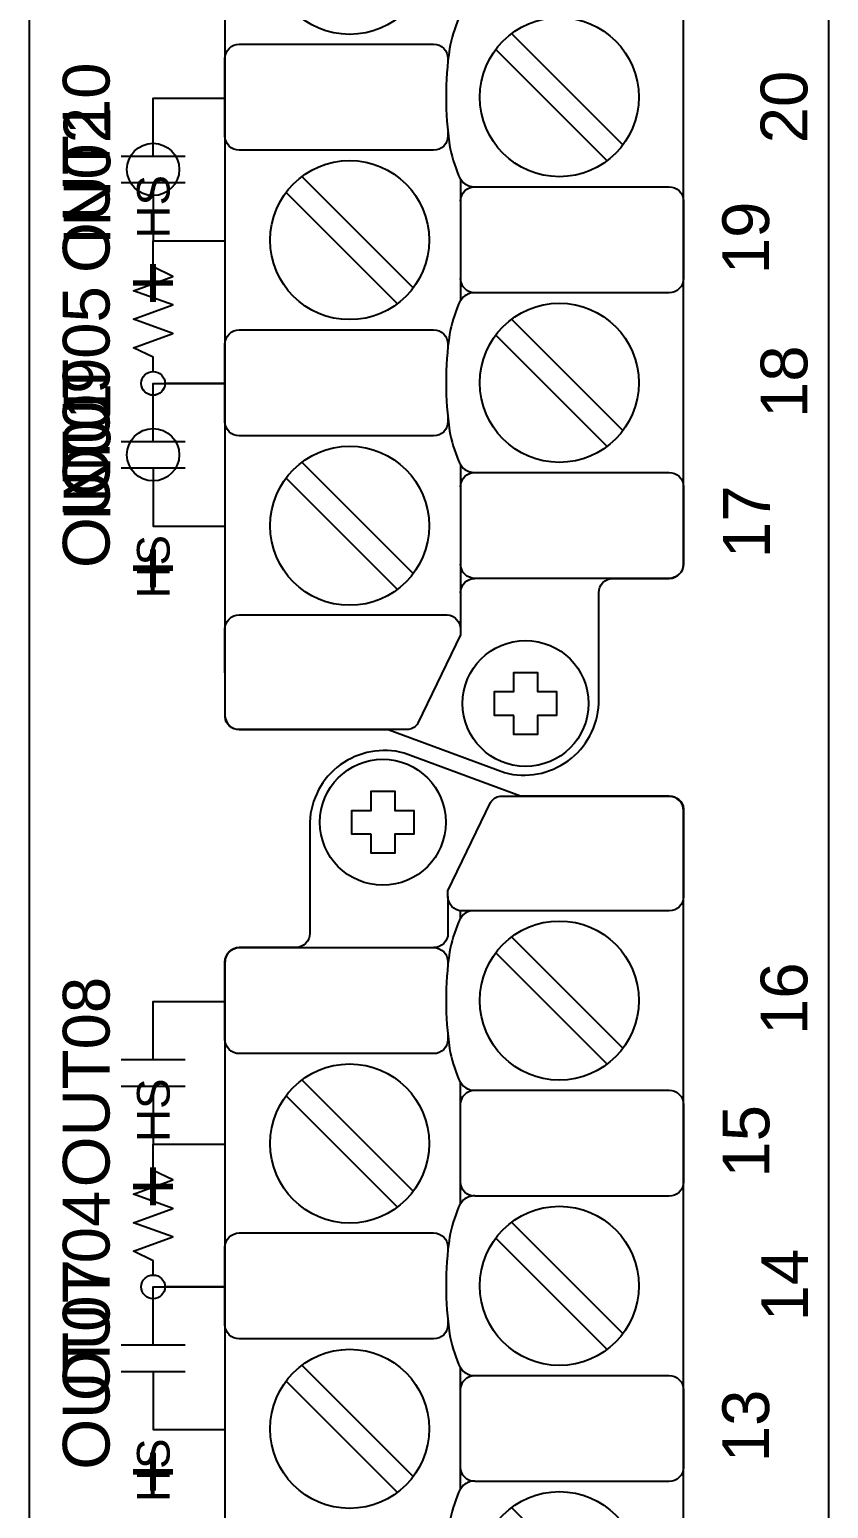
# Model space of a CAD drawing. Extents: x 1 to 47, y 1 to 34.6.
# Drawn here: x 35.169 to 36.849, y 7.632 to 10.742 of the extents above; entities that cross this region are included whole.
import ezdxf

# ---------------------------------------------------------------- set-up
doc = ezdxf.new("R2010")
doc.units = 0
doc.header["$MEASUREMENT"] = 0
for name, color, linetype in [('10_0______DWG_', 7, 'CONTINUOUS'), ('8_1__2___8__OPTOISOLATED_I', 7, 'CONTINUOUS'), ('8_2__7___8__OPTOISOLATED_I', 7, 'CONTINUOUS'), ('8_3__C___18__COMMON____6__', 7, 'CONTINUOUS'), ('8_4__D___18__COMMON____6__', 7, 'CONTINUOUS'), ('8_5__E___8__OPTOISOLATED_I', 7, 'CONTINUOUS'), ('8_6__4___18__COMMON____6__', 7, 'CONTINUOUS'), ('8_7__8___8__OPTOISOLATED_I', 7, 'CONTINUOUS')]:
    doc.layers.add(name, color=color, linetype=linetype)
doc.styles.add('ARIAL', font='arial.ttf')

msp = doc.modelspace()

# ---------------------------------------------------------------- linework, layer by layer
at = {"layer": '10_0______DWG_'}
for points in [[(35.169, 3.6192), (35.169, 20.2795, -0.468367), (35.229, 20.3295), (36.7989, 20.3295, -0.414132), (36.849, 20.2795), (36.849, 3.6192, -0.414214), (36.7989, 3.5692), (35.219, 3.5692, -0.414287)], [(36.3961, 9.588), (36.5141, 9.588, 0.414213), (36.5441, 9.618), (36.5442, 14.5998, 0.414214), (36.5142, 14.6298), (36.2011, 14.6298), (35.9564, 14.7207, 0.480048), (35.7582, 14.5757), (35.7582, 14.3415, -0.414214), (35.7282, 14.3115), (35.61, 14.3115, 0.414212), (35.58, 14.2815), (35.5799, 14.2815), (35.5799, 9.3004, 0.414215), (35.6099, 9.2704), (35.9228, 9.2705), (36.1676, 9.1796, 0.47859), (36.3661, 9.3246), (36.3661, 9.558, -0.414214)], [(36.3961, 4.088), (36.5141, 4.088, 0.414213), (36.5441, 4.118), (36.5442, 9.0998, 0.414214), (36.5142, 9.1298), (36.2011, 9.1298), (35.9564, 9.2207, 0.480048), (35.7582, 9.0757), (35.7582, 8.8415, -0.414214), (35.7282, 8.8115), (35.61, 8.8115, 0.414212), (35.58, 8.7815), (35.5799, 8.7815), (35.5799, 3.8004, 0.414215), (35.6099, 3.7704), (35.9228, 3.7705), (36.1676, 3.6796, 0.47859), (36.3661, 3.8246), (36.3661, 4.058, -0.414214)], [(36.544, 9.1032), (36.5442, 8.9188, -0.414214), (36.5142, 8.8888), (36.0771, 8.8888, -0.390527), (36.0488, 8.9188), (36.0488, 8.9311), (36.1385, 9.117, -0.241514), (36.1585, 9.1298), (36.5142, 9.1298, -0.422157)]]:
    msp.add_lwpolyline(points, format="xyb", close=True, dxfattribs=at)
for points in [[(36.1054, 10.7895, 0.191033), (36.0815, 10.781, 0.081668), (36.0713, 10.7654, 0.0591), (36.052, 10.7016, 0.034646), (36.0449, 10.6001, 0.03436), (36.052, 10.4994, 0.0591), (36.0713, 10.4357, 0.081668), (36.0815, 10.4201, 0.191033), (36.1054, 10.4116)], [(36.0487, 10.5265), (36.0487, 10.5186, -0.414214), (36.0187, 10.4886), (35.6099, 10.4886, -0.414214), (35.5799, 10.5186), (35.5799, 10.6814, -0.414214), (35.6099, 10.7114), (36.0187, 10.7114, -0.414214), (36.0487, 10.6814), (36.0487, 10.6746)], [(36.0754, 10.3816, -0.414214), (36.1054, 10.4116), (36.5141, 10.4116, -0.414214), (36.5441, 10.3816), (36.5441, 10.2187, -0.414214), (36.5141, 10.1887), (36.1054, 10.1887, -0.414214), (36.0754, 10.2187)], [(36.1054, 10.1887, 0.191033), (36.0815, 10.1802, 0.081668), (36.0713, 10.1646, 0.0591), (36.052, 10.1009, 0.034646), (36.0449, 9.9994, 0.03436), (36.052, 9.8987, 0.0591), (36.0713, 9.835, 0.081668), (36.0815, 9.8193, 0.191033), (36.1054, 9.8108)], [(36.0487, 9.9257), (36.0487, 9.9178, -0.414214), (36.0187, 9.8878), (35.6099, 9.8878, -0.414214), (35.5799, 9.9178), (35.5799, 10.0807, -0.414214), (35.6099, 10.1107), (36.0187, 10.1107, -0.414214), (36.0487, 10.0807), (36.0487, 10.0739)], [(36.0754, 9.8273), (36.0754, 9.4692), (35.9856, 9.2833, -0.241986), (35.9657, 9.2705), (35.6099, 9.2704, -0.422157), (35.5801, 9.2971), (35.5799, 9.4814, -0.414214), (35.6099, 9.5114), (36.0471, 9.5114, -0.390527), (36.0754, 9.4814)], [(36.0754, 9.7808, -0.414214), (36.1054, 9.8108), (36.5141, 9.8108, -0.414214), (36.5441, 9.7808), (36.5441, 9.618, -0.414214), (36.5141, 9.588), (36.1054, 9.588, -0.414214), (36.0754, 9.618)], [(36.0754, 9.558, -0.414214), (36.1054, 9.588)], [(36.0488, 8.9188), (36.0489, 8.8415, -0.414214), (36.0189, 8.8115)], [(36.0969, 8.8888, 0.127742), (36.0815, 8.881, 0.081668), (36.0713, 8.8654, 0.0591), (36.052, 8.8017, 0.034646), (36.0449, 8.7002, 0.03436), (36.052, 8.5995, 0.0591), (36.0713, 8.5358, 0.081668), (36.0815, 8.5202, 0.191033), (36.1054, 8.5116)], [(36.0487, 8.6265), (36.0487, 8.6186, -0.414214), (36.0187, 8.5886), (35.6099, 8.5886, -0.414214), (35.5799, 8.6186), (35.5799, 8.7815, -0.414214), (35.6099, 8.8115), (36.0187, 8.8115, -0.414214), (36.0487, 8.7815), (36.0487, 8.7747)], [(36.0754, 8.4816, -0.414214), (36.1054, 8.5116), (36.5141, 8.5116, -0.414214), (36.5441, 8.4816), (36.5441, 8.3188, -0.414214), (36.5141, 8.2888), (36.1054, 8.2888, -0.414214), (36.0754, 8.3188)], [(36.1054, 8.2895, 0.191033), (36.0815, 8.281, 0.081668), (36.0713, 8.2654, 0.0591), (36.052, 8.2017, 0.034646), (36.0449, 8.1002, 0.03436), (36.052, 7.9995, 0.0591), (36.0713, 7.9358, 0.081668), (36.0815, 7.9201, 0.191033), (36.1054, 7.9116)], [(36.0487, 8.0265), (36.0487, 8.0186, -0.414214), (36.0187, 7.9886), (35.6099, 7.9886, -0.414214), (35.5799, 8.0186), (35.5799, 8.1815, -0.414214), (35.6099, 8.2115), (36.0187, 8.2115, -0.414214), (36.0487, 8.1815), (36.0487, 8.1747)], [(36.0754, 7.8816, -0.414214), (36.1054, 7.9116), (36.5141, 7.9116, -0.414214), (36.5441, 7.8816), (36.5441, 7.7188, -0.414214), (36.5141, 7.6888), (36.1054, 7.6888, -0.414214), (36.0754, 7.7188)], [(36.1054, 7.6895, 0.191033), (36.0815, 7.681, 0.081668), (36.0713, 7.6654, 0.0591), (36.052, 7.6017, 0.034646), (36.0449, 7.5002, 0.03436), (36.052, 7.3995, 0.0591), (36.0713, 7.3358, 0.081668), (36.0815, 7.3201, 0.191033), (36.1054, 7.3116)]]:
    msp.add_lwpolyline(points, format="xyb", dxfattribs=at)
for points in [[(36.1827, 10.7339), (36.4169, 10.4998)], [(36.1493, 10.7005), (36.3835, 10.4663)], [(35.7417, 10.4333), (35.9759, 10.1991)], [(36.0754, 10.4281), (36.0754, 10.1722)], [(35.7083, 10.3999), (35.9425, 10.1657)], [(36.1827, 10.1332), (36.4169, 9.899)], [(36.1493, 10.0997), (36.3835, 9.8656)], [(35.7417, 9.8325), (35.9759, 9.5983)], [(35.7083, 9.7991), (35.9425, 9.5649)], [(36.0747, 8.8891), (36.0747, 8.872)], [(36.1827, 8.834), (36.4169, 8.5998)], [(36.1493, 8.8006), (36.3835, 8.5664)], [(35.7417, 8.5333), (35.9759, 8.2992)], [(36.0754, 8.273), (36.0754, 8.5282)], [(35.7083, 8.4999), (35.9425, 8.2657)], [(36.1827, 8.234), (36.4169, 7.9998)], [(36.1493, 8.2005), (36.3835, 7.9664)], [(35.7417, 7.9333), (35.9759, 7.6992)], [(35.7083, 7.8999), (35.9425, 7.6657)], [(36.0754, 7.673), (36.0754, 7.9281)], [(36.1827, 7.634), (36.4169, 7.3998)]]:
    msp.add_lwpolyline(points, dxfattribs=at)
for points in [[(36.1872, 9.3), (36.1469, 9.3), (36.1469, 9.35), (36.1872, 9.35), (36.1872, 9.3901), (36.2371, 9.3901), (36.2371, 9.35), (36.2771, 9.35), (36.2771, 9.3), (36.2371, 9.3), (36.2371, 9.2599), (36.1872, 9.2599)], [(35.8871, 9.0503), (35.8468, 9.0503), (35.8468, 9.1002), (35.8871, 9.1002), (35.8871, 9.1404), (35.937, 9.1404), (35.937, 9.1002), (35.977, 9.1002), (35.977, 9.0503), (35.937, 9.0503), (35.937, 9.0101), (35.8871, 9.0101)]]:
    msp.add_lwpolyline(points, close=True, dxfattribs=at)
for centre, radius in [((35.8421, 10.8995), 0.1673), ((36.2831, 10.6001), 0.1673), ((35.8421, 10.2995), 0.1673), ((36.2831, 9.9994), 0.1673), ((35.8421, 9.6987), 0.1673), ((36.212, 9.325), 0.1324), ((35.9119, 9.0752), 0.1324), ((36.2831, 8.7002), 0.1673), ((35.8421, 8.3995), 0.1673), ((36.2831, 8.1002), 0.1673), ((35.8421, 7.7995), 0.1673), ((36.2831, 7.5002), 0.1673)]:
    msp.add_circle(centre, radius, dxfattribs=at)
at = {"layer": '8_1__2___8__OPTOISOLATED_I'}
for points in [[(35.4288, 10.476), (35.4288, 10.5982), (35.5799, 10.5982)], [(35.3613, 10.476), (35.4963, 10.476)], [(35.3613, 10.4203), (35.4963, 10.4203)], [(35.4288, 10.4203), (35.4288, 10.2982), (35.5799, 10.2982)], [(35.4288, 9.876), (35.4288, 9.9982), (35.5799, 9.9982)], [(35.3613, 9.876), (35.4963, 9.876)], [(35.3613, 9.8203), (35.4963, 9.8203)], [(35.4288, 9.8203), (35.4288, 9.6982), (35.5799, 9.6982)], [(35.4288, 8.576), (35.4288, 8.6982), (35.58, 8.6982)], [(35.3613, 8.576), (35.4963, 8.576)], [(35.3613, 8.5203), (35.4963, 8.5203)], [(35.4288, 8.5203), (35.4288, 8.3982), (35.58, 8.3982)], [(35.4288, 7.976), (35.4288, 8.0982), (35.58, 8.0982)], [(35.3613, 7.976), (35.4963, 7.976)], [(35.3613, 7.9203), (35.4963, 7.9203)], [(35.4288, 7.9203), (35.4288, 7.7982), (35.58, 7.7982)]]:
    msp.add_lwpolyline(points, dxfattribs=at)
at = {"layer": '8_2__7___8__OPTOISOLATED_I'}
for points in [[(35.4288, 10.476), (35.4288, 10.5982), (35.5799, 10.5982)], [(35.3613, 10.476), (35.4963, 10.476)], [(35.3613, 10.4203), (35.4963, 10.4203)], [(35.4288, 10.4203), (35.4288, 10.2982), (35.5799, 10.2982)], [(35.4288, 9.876), (35.4288, 9.9982), (35.5799, 9.9982)], [(35.3613, 9.876), (35.4963, 9.876)], [(35.3613, 9.8203), (35.4963, 9.8203)], [(35.4288, 9.8203), (35.4288, 9.6982), (35.5799, 9.6982)], [(35.4288, 8.576), (35.4288, 8.6982), (35.5799, 8.6982)], [(35.3613, 8.576), (35.4963, 8.576)], [(35.3613, 8.5203), (35.4963, 8.5203)], [(35.4288, 8.5203), (35.4288, 8.3982), (35.5799, 8.3982)], [(35.4288, 7.976), (35.4288, 8.0982), (35.5799, 8.0982)], [(35.3613, 7.976), (35.4963, 7.976)], [(35.3613, 7.9203), (35.4963, 7.9203)], [(35.4288, 7.9203), (35.4288, 7.7982), (35.5799, 7.7982)]]:
    msp.add_lwpolyline(points, dxfattribs=at)
at = {"layer": '8_3__C___18__COMMON____6__'}
for points in [[(35.4288, 10.5031), (35.4288, 10.5982), (35.5799, 10.5982)], [(35.4288, 10.3931), (35.4288, 10.2982), (35.5799, 10.2982)], [(35.4288, 9.9031), (35.4288, 9.9982), (35.5799, 9.9982)], [(35.4288, 9.7931), (35.4288, 9.6982), (35.5799, 9.6982)], [(35.4288, 8.576), (35.4288, 8.6982), (35.5799, 8.6982)], [(35.3613, 8.576), (35.4963, 8.576)], [(35.3613, 8.5203), (35.4963, 8.5203)], [(35.4288, 8.5203), (35.4288, 8.3982), (35.5799, 8.3982)], [(35.4288, 7.976), (35.4288, 8.0982), (35.5799, 8.0982)], [(35.3613, 7.976), (35.4963, 7.976)], [(35.3613, 7.9203), (35.4963, 7.9203)], [(35.4288, 7.9203), (35.4288, 7.7982), (35.5799, 7.7982)]]:
    msp.add_lwpolyline(points, dxfattribs=at)
for centre in [(35.4288, 10.4481), (35.4288, 9.8481)]:
    msp.add_circle(centre, 0.055, dxfattribs=at)
at = {"layer": '8_4__D___18__COMMON____6__'}
for points in [[(35.4288, 10.5031), (35.4288, 10.5982), (35.5799, 10.5982)], [(35.4288, 10.3931), (35.4288, 10.2982), (35.5799, 10.2982)], [(35.4288, 9.9031), (35.4288, 9.9982), (35.5799, 9.9982)], [(35.4288, 9.7931), (35.4288, 9.6982), (35.5799, 9.6982)], [(35.4288, 8.576), (35.4288, 8.6982), (35.5799, 8.6982)], [(35.3613, 8.576), (35.4963, 8.576)], [(35.3613, 8.5203), (35.4963, 8.5203)], [(35.4288, 8.5203), (35.4288, 8.3982), (35.5799, 8.3982)], [(35.4288, 7.976), (35.4288, 8.0982), (35.5799, 8.0982)], [(35.3613, 7.976), (35.4963, 7.976)], [(35.3613, 7.9203), (35.4963, 7.9203)], [(35.4288, 7.9203), (35.4288, 7.7982), (35.5799, 7.7982)]]:
    msp.add_lwpolyline(points, dxfattribs=at)
for centre in [(35.4288, 10.4481), (35.4288, 9.8481)]:
    msp.add_circle(centre, 0.055, dxfattribs=at)
at = {"layer": '8_5__E___8__OPTOISOLATED_I'}
for points in [[(35.4288, 10.0231), (35.4288, 10.0531), (35.3876, 10.0731), (35.4701, 10.1031), (35.3876, 10.1331), (35.4701, 10.1631), (35.3876, 10.1931), (35.4701, 10.2232), (35.4288, 10.2432), (35.4288, 10.2981), (35.5799, 10.2981)], [(35.5799, 9.9981), (35.4538, 9.9981)], [(35.4288, 9.876), (35.4288, 9.9732)], [(35.3688, 9.876), (35.4888, 9.876)], [(35.3688, 9.8203), (35.4888, 9.8203)], [(35.4288, 9.8203), (35.4288, 9.6982), (35.5799, 9.6982)], [(35.4288, 8.1231), (35.4288, 8.1531), (35.3876, 8.1731), (35.4701, 8.2031), (35.3876, 8.2331), (35.4701, 8.2631), (35.3876, 8.2931), (35.4701, 8.3231), (35.4288, 8.3431), (35.4288, 8.3981), (35.5799, 8.3981)], [(35.5799, 8.0981), (35.4538, 8.0981)], [(35.4288, 7.9759), (35.4288, 8.0731)], [(35.3688, 7.9759), (35.4888, 7.9759)], [(35.3688, 7.9203), (35.4888, 7.9203)], [(35.4288, 7.9203), (35.4288, 7.7981), (35.5799, 7.7981)]]:
    msp.add_lwpolyline(points, dxfattribs=at)
for centre in [(35.4288, 9.9982), (35.4288, 8.0981)]:
    msp.add_circle(centre, 0.025, dxfattribs=at)
at = {"layer": '8_6__4___18__COMMON____6__'}
for points in [[(35.4288, 10.5031), (35.4288, 10.5982), (35.5799, 10.5982)], [(35.4288, 10.3931), (35.4288, 10.2982), (35.5799, 10.2982)], [(35.4288, 9.9031), (35.4288, 9.9982), (35.5799, 9.9982)], [(35.4288, 9.7931), (35.4288, 9.6982), (35.5799, 9.6982)], [(35.4288, 8.576), (35.4288, 8.6982), (35.58, 8.6982)], [(35.3613, 8.576), (35.4963, 8.576)], [(35.3613, 8.5203), (35.4963, 8.5203)], [(35.4288, 8.5203), (35.4288, 8.3982), (35.58, 8.3982)], [(35.4288, 7.976), (35.4288, 8.0982), (35.58, 8.0982)], [(35.3613, 7.976), (35.4963, 7.976)], [(35.3613, 7.9203), (35.4963, 7.9203)], [(35.4288, 7.9203), (35.4288, 7.7982), (35.58, 7.7982)]]:
    msp.add_lwpolyline(points, dxfattribs=at)
for centre in [(35.4288, 10.4481), (35.4288, 9.8481)]:
    msp.add_circle(centre, 0.055, dxfattribs=at)
at = {"layer": '8_7__8___8__OPTOISOLATED_I'}
for points in [[(35.4288, 10.023), (35.4288, 10.0531), (35.3876, 10.0731), (35.4701, 10.1031), (35.3876, 10.1331), (35.4701, 10.1631), (35.3876, 10.1931), (35.4701, 10.2232), (35.4288, 10.2432), (35.4288, 10.2981), (35.5799, 10.2981)], [(35.4537, 9.9982), (35.5799, 9.9982)], [(35.4288, 9.876), (35.4288, 9.9733)], [(35.3688, 9.876), (35.4888, 9.876)], [(35.3688, 9.8203), (35.4888, 9.8203)], [(35.4288, 9.8203), (35.4288, 9.6982), (35.5799, 9.6982)], [(35.4288, 8.123), (35.4288, 8.1531), (35.3876, 8.1731), (35.4701, 8.2031), (35.3876, 8.2331), (35.4701, 8.2631), (35.3876, 8.2931), (35.4701, 8.3231), (35.4288, 8.3431), (35.4288, 8.3981), (35.5799, 8.3981)], [(35.4537, 8.0981), (35.5799, 8.0981)], [(35.4288, 7.9759), (35.4288, 8.0733)], [(35.3688, 7.9759), (35.4888, 7.9759)], [(35.3688, 7.9203), (35.4888, 7.9203)], [(35.4288, 7.9203), (35.4288, 7.7981), (35.5799, 7.7981)]]:
    msp.add_lwpolyline(points, dxfattribs=at)
for centre in [(35.4288, 9.9982), (35.4288, 8.0981)]:
    msp.add_circle(centre, 0.0249, dxfattribs=at)

# ---------------------------------------------------------------- texts
at = {"layer": '10_0______DWG_', "style": 'ARIAL'}
for s, p in [('20', (36.8047, 10.503)), ('19', (36.7242, 10.2277)), ('18', (36.8047, 9.9253)), ('17', (36.7258, 9.6306)), ('16', (36.8047, 8.6277)), ('15', (36.7247, 8.3277)), ('14', (36.8063, 8.0255)), ('13', (36.7242, 7.7293))]:
    msp.add_text(s, height=0.09833, rotation=90, dxfattribs=at).set_placement(p)
at = {"layer": '8_1__2___8__OPTOISOLATED_I', "style": 'ARIAL'}
for s, p in [('OUT10', (35.3372, 10.2303)), ('OUT09', (35.3372, 9.6099)), ('OUT08', (35.3372, 8.3075)), ('OUT07', (35.3372, 7.7137))]:
    msp.add_text(s, height=0.09833, rotation=90, dxfattribs=at).set_placement(p)
at = {"layer": '8_2__7___8__OPTOISOLATED_I', "style": 'ARIAL'}
for s, height, p in [('OUT10', 0.09833, (35.3372, 10.2303)), ('+', 0.118, (35.4856, 10.1612)), ('OUT09', 0.09833, (35.3372, 9.6098)), ('+', 0.118, (35.4856, 9.5612)), ('OUT08', 0.09833, (35.3372, 8.3075)), ('+', 0.118, (35.4856, 8.2612)), ('OUT07', 0.09833, (35.3372, 7.7136)), ('+', 0.118, (35.4856, 7.6612))]:
    msp.add_text(s, height=height, rotation=90, dxfattribs=at).set_placement(p)
at = {"layer": '8_3__C___18__COMMON____6__', "style": 'ARIAL'}
for s, p in [('IN02', (35.3388, 10.2893)), ('IN01', (35.3388, 9.7082)), ('OUT08', (35.3372, 8.3075)), ('OUT07', (35.3372, 7.7136))]:
    msp.add_text(s, height=0.09833, rotation=90, dxfattribs=at).set_placement(p)
at = {"layer": '8_4__D___18__COMMON____6__', "style": 'ARIAL'}
for s, p in [('IN02', (35.3388, 10.2893)), ('IN01', (35.3388, 9.7082)), ('OUT08', (35.3372, 8.3075)), ('OUT07', (35.3372, 7.7136))]:
    msp.add_text(s, height=0.09833, rotation=90, dxfattribs=at).set_placement(p)
at = {"layer": '8_5__E___8__OPTOISOLATED_I', "style": 'ARIAL'}
for s, height, p in [('HS', 0.06883, (35.4636, 10.3028)), ('OUT05', 0.09833, (35.3372, 9.7599)), ('+', 0.118, (35.4856, 9.5611)), ('HS', 0.06883, (35.4636, 8.4028)), ('OUT04', 0.09833, (35.3372, 7.8577)), ('+', 0.118, (35.4856, 7.6611))]:
    msp.add_text(s, height=height, rotation=90, dxfattribs=at).set_placement(p)
at = {"layer": '8_6__4___18__COMMON____6__', "style": 'ARIAL'}
for s, p in [('IN02', (35.3388, 10.2893)), ('IN01', (35.3388, 9.7083)), ('OUT08', (35.3372, 8.3075)), ('OUT07', (35.3372, 7.7137))]:
    msp.add_text(s, height=0.09833, rotation=90, dxfattribs=at).set_placement(p)
at = {"layer": '8_7__8___8__OPTOISOLATED_I', "style": 'ARIAL'}
for s, height, p in [('OUT05', 0.09833, (35.3372, 9.7599)), ('HS', 0.06883, (35.4636, 9.5458)), ('OUT04', 0.09833, (35.3372, 7.8577)), ('HS', 0.06883, (35.4636, 7.6458))]:
    msp.add_text(s, height=height, rotation=90, dxfattribs=at).set_placement(p)

doc.saveas('drawing.dxf')
